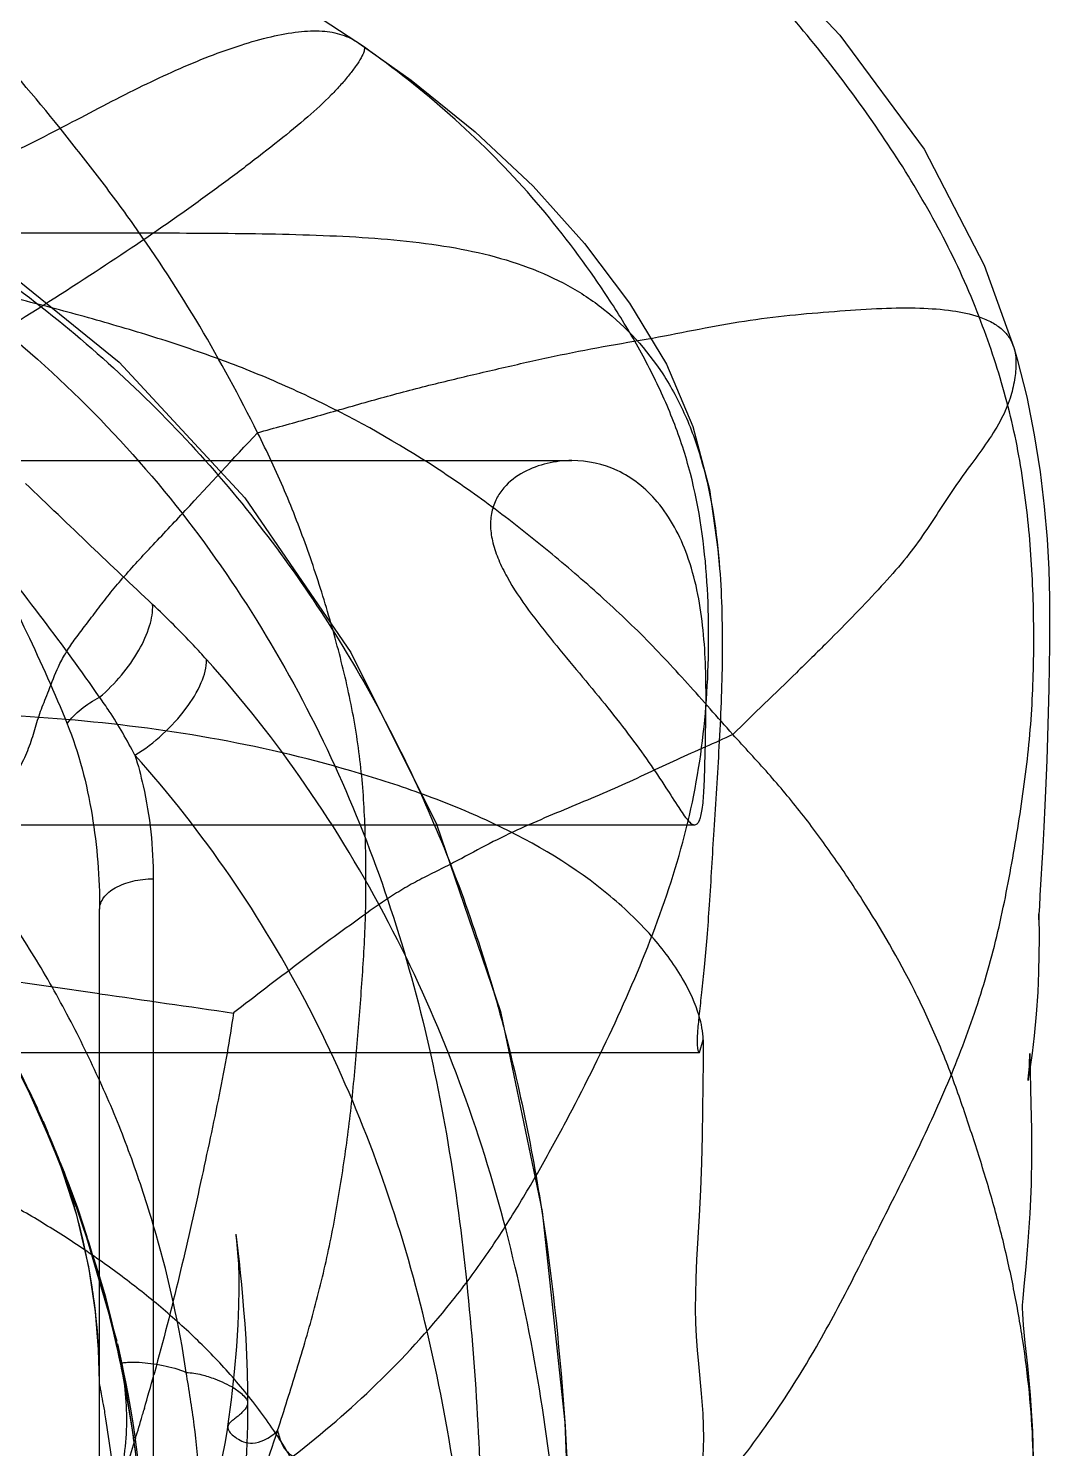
# Model space of a CAD drawing. Header units: millimetres. Extents: x 23075 to 24509, y -21593 to -20579.
# Drawn here: x 23394.85 to 23400.49, y -20906.01 to -20898.17 of the extents above; entities that cross this region are included whole.
import ezdxf

# ---------------------------------------------------------------- set-up
doc = ezdxf.new("R2010")
doc.units = ezdxf.units.MM
doc.header["$LTSCALE"] = 8
doc.layers.add('Cav-cor', color=30, linetype='Continuous')

# ---------------------------------------------------------------- blocks, each defined once
blk = doc.blocks.new('20160901.135302')
at = {"layer": 'Cav-cor', "color": 241}
for p, q in [((3.8735, 10.3008), (3.5498, 10.5133)), ((3.841, 10.3253), (3.8429, 10.324)), ((3.8429, 10.324), (3.8735, 10.3008)), ((-5.5275, 9.2763), (2.5054, 9.2763)), ((7.4589, 8.6437), (7.4591, 8.6433)), ((-5.1255, 8.0201), (5.0193, 8.0201)), ((-5.1255, 6.0101), (5.6971, 6.0101)), ((2.7082, 5.713), (2.7082, 0.2082)), ((2.412, -5.3279), (2.412, 5.5444)), ((7.597, 5.5193), (7.5979, 5.3815)), ((2.412, 5.0786), (1.7919, 5.1674)), ((5.7238, 4.7538), (5.7442, 4.8239)), ((-5.5275, 4.7538), (5.7238, 4.7538)), ((7.547, 4.7309), (7.5533, 4.4687)), ((2.0261, 4.5255), (1.9694, 4.6426)), ((7.5488, 4.6757), (7.539, 4.6095)), ((2.0214, 4.5461), (2.0522, 4.4802)), ((2.079, 4.4099), (2.0261, 4.5255)), ((2.0522, 4.4802), (2.0684, 4.4448)), ((2.1187, 4.3258), (2.0754, 4.4237)), ((2.126, 4.3017), (2.079, 4.4099)), ((2.114, 4.3417), (2.0906, 4.3938)), ((2.0998, 4.3743), (2.1267, 4.3124)), ((2.1231, 4.3203), (2.1186, 4.3305)), ((2.1238, 4.3192), (2.1189, 4.3306)), ((2.1207, 4.3261), (2.1231, 4.3203)), ((2.124, 4.3178), (2.1231, 4.3203)), ((2.1287, 4.3076), (2.1238, 4.3192)), ((2.1261, 4.3139), (2.1239, 4.3189)), ((2.1272, 4.3106), (2.1243, 4.3172)), ((2.2328, 4.05), (2.1248, 4.3159)), ((2.1707, 4.1953), (2.126, 4.3017)), ((2.1303, 4.3035), (2.1285, 4.3077)), ((2.1348, 4.2928), (2.1303, 4.3035)), ((2.1426, 4.2743), (2.1348, 4.2928)), ((2.1392, 4.2822), (2.1893, 4.1574)), ((2.1498, 4.2572), (2.1426, 4.2743)), ((2.2117, 4.093), (2.1707, 4.1953)), ((2.2003, 4.1351), (2.1711, 4.205)), ((2.2859, 3.8573), (2.1888, 4.157)), ((2.2484, 3.9962), (2.2117, 4.093)), ((2.2837, 3.8983), (2.2484, 3.9962)), ((2.3158, 3.8071), (2.2682, 3.951)), ((2.3518, 3.5716), (2.2859, 3.8573)), ((2.3071, 3.8391), (2.2884, 3.8937)), ((2.305, 3.8527), (2.5071, 3.1606)), ((2.3483, 3.7139), (2.305, 3.8527)), ((3.165, 3.751), (3.1756, 3.6591)), ((3.1797, 3.6145), (3.1795, 3.6201)), ((3.1809, 3.5809), (3.1797, 3.6145)), ((2.3892, 3.3239), (2.3518, 3.5716)), ((2.4192, 3.4956), (2.393, 3.5779)), ((2.412, 3.503), (2.3973, 3.5534)), ((2.4327, 3.4305), (2.412, 3.503)), ((2.4475, 3.3774), (2.4327, 3.4305)), ((2.4068, 3.1147), (2.3892, 3.3239)), ((2.4907, 3.2057), (2.4784, 3.2572)), ((2.5038, 3.149), (2.4907, 3.2057)), ((2.5179, 3.1039), (2.4942, 3.2086)), ((2.5175, 3.0869), (2.5038, 3.149)), ((2.5105, 3.1457), (2.5345, 3.0355)), ((2.412, 2.9362), (2.4068, 3.1147)), ((2.411, 3.0079), (2.408, 3.0911)), ((2.412, 2.9245), (2.4088, 3.074)), ((2.5313, 3.0386), (2.5179, 3.1039)), ((2.412, 2.9242), (2.411, 3.0079)), ((2.5306, 3.025), (2.5308, 3.03)), ((2.5473, 2.9416), (2.5306, 3.025)), ((2.5308, 3.0243), (2.5306, 3.025)), ((2.5308, 3.03), (2.534, 3.0343)), ((2.5725, 2.8029), (2.5308, 3.03)), ((2.5556, 2.9095), (2.5313, 3.0386)), ((2.5344, 3.036), (2.5313, 3.0386)), ((2.534, 3.0343), (2.5345, 3.0355)), ((2.534, 3.0343), (2.6, 2.6262)), ((2.5345, 3.0355), (2.5344, 3.036)), ((2.5344, 3.036), (2.5446, 2.9879)), ((2.7145, 2.9858), (2.7117, 2.9757)), ((2.5871, 2.7222), (2.5556, 2.9095)), ((3.1205, 2.6907), (3.1409, 2.8379)), ((2.6592, 2.7902), (2.6563, 2.7801)), ((2.6128, 2.5387), (2.5871, 2.7222)), ((2.6098, 2.6238), (2.6047, 2.6068))]:
    blk.add_line(p, q, dxfattribs=at)
for points in [[(4.7598, 11.8929), (5.3564, 11.4701), (5.9445, 10.9546), (6.4992, 10.3667), (6.9636, 9.7375), (7.2947, 9.0976), (7.4589, 8.6437)], [(-3.62, 11.0081), (-2.6033, 10.8988), (-1.4249, 10.6473), (-0.2822, 10.2697), (0.7779, 9.7846), (1.7143, 9.214), (2.5206, 8.5624), (3.2135, 7.8145), (3.7991, 6.9616), (4.2721, 6.0131), (4.6247, 4.9801), (4.8554, 3.8758), (4.9803, 2.7121), (5.0221, 1.6017)], [(3.8429, 10.324), (4.1315, 10.119), (4.4855, 9.8345), (4.8054, 9.5338), (5.0897, 9.218), (5.338, 8.8891), (5.5407, 8.5512), (5.6877, 8.2081), (5.7784, 7.8609), (5.8256, 7.5292), (5.8346, 7.4247)], [(7.4591, 8.6433), (7.478, 8.5791), (7.5299, 8.3721), (7.5715, 8.1629), (7.6038, 7.9583), (7.6271, 7.7662), (7.6427, 7.5872), (7.6519, 7.4183), (7.6559, 7.2605), (7.6564, 7.1211), (7.6554, 7.0025), (7.6515, 6.7607)], [(7.6515, 6.7607), (7.6485, 6.6291), (7.6447, 6.4966), (7.6403, 6.3663), (7.6354, 6.2394), (7.63, 6.1166), (7.6243, 5.999), (7.6185, 5.8884), (7.603, 5.621)], [(7.603, 5.621), (7.5998, 5.5604), (7.5977, 5.5171), (7.5967, 5.4924), (7.5965, 5.4865)], [(7.5965, 5.4865), (7.5968, 5.5002), (7.597, 5.5137)], [(7.597, 5.5137), (7.597, 5.52), (7.597, 5.5193)], [(7.5979, 5.3815), (7.5975, 5.2949), (7.5956, 5.1967), (7.5911, 5.0862), (7.583, 4.9652), (7.5714, 4.8468), (7.5593, 4.7496), (7.5488, 4.6757)], [(5.7436, 4.8239), (5.7434, 4.7069), (5.7426, 4.5742), (5.7411, 4.4377), (5.7385, 4.2942), (5.7344, 4.1457), (5.7286, 3.9969), (5.7213, 3.853)], [(1.9125, 4.762), (1.98, 4.629), (2.0468, 4.4882), (2.1117, 4.3442), (2.1745, 4.1961)], [(7.539, 4.6095), (7.5376, 4.5997), (7.5383, 4.6061), (7.5419, 4.6409), (7.5446, 4.676), (7.5461, 4.7057), (7.5467, 4.7312), (7.5468, 4.7396)], [(7.5468, 4.7396), (7.5468, 4.7485), (7.547, 4.7309)], [(7.5533, 4.4687), (7.5556, 4.3318), (7.5562, 4.1832)], [(7.5562, 4.1832), (7.5538, 4.0262), (7.5473, 3.866), (7.537, 3.7103), (7.5248, 3.5717), (7.5142, 3.4638), (7.5078, 3.396), (7.5051, 3.3602), (7.5047, 3.3526), (7.5048, 3.3456), (7.5061, 3.312), (7.5108, 3.2495), (7.5203, 3.1522), (7.5337, 3.0247), (7.549, 2.8634), (7.5626, 2.6648), (7.5679, 2.4384), (7.5591, 2.1983), (7.5318, 1.95), (7.4841, 1.6992)], [(2.2682, 3.951), (2.2466, 4.0105), (2.2209, 4.078)], [(2.2328, 4.05), (2.2897, 3.8971), (2.3423, 3.738)], [(5.7213, 3.853), (5.7075, 3.6096), (5.703, 3.5092), (5.7008, 3.4204), (5.7006, 3.34), (5.7025, 3.2626), (5.7062, 3.1864), (5.7115, 3.1109), (5.7181, 3.0353), (5.7337, 2.8732)], [(2.393, 3.5779), (2.3418, 3.731), (2.3158, 3.8071)], [(2.3973, 3.5534), (2.3852, 3.5945), (2.3728, 3.6355), (2.3601, 3.6765), (2.3483, 3.7139)], [(3.1821, 3.5715), (3.1816, 3.5779), (3.1803, 3.5958), (3.1777, 3.6267), (3.1735, 3.6716), (3.1691, 3.7145), (3.1658, 3.7442)], [(3.1756, 3.6591), (3.1819, 3.6015), (3.1883, 3.5385), (3.1946, 3.4733), (3.2009, 3.4059), (3.2071, 3.3343), (3.2132, 3.2568), (3.2188, 3.1732), (3.2236, 3.0841), (3.2272, 2.99), (3.2291, 2.8919), (3.2294, 2.8203)], [(3.1795, 3.6201), (3.1808, 3.5938), (3.1818, 3.5765), (3.182, 3.572)], [(3.1409, 2.8379), (3.1574, 2.9914), (3.1692, 3.1317), (3.1767, 3.2525), (3.1808, 3.3567), (3.1824, 3.4477), (3.1821, 3.5239), (3.1809, 3.5809)], [(2.4942, 3.2086), (2.4701, 3.3087), (2.4456, 3.4039), (2.4192, 3.4956)], [(2.4322, 3.4367), (2.4371, 3.4189), (2.4483, 3.3772)], [(2.4625, 3.3208), (2.455, 3.3496), (2.4519, 3.3612), (2.4475, 3.3774)], [(2.4784, 3.2572), (2.4688, 3.296), (2.4625, 3.3208)], [(2.5446, 2.9879), (2.5551, 2.9363), (2.5679, 2.8704), (2.5811, 2.7967), (2.5934, 2.7215), (2.6045, 2.6477), (2.6143, 2.5772), (2.6234, 2.5059)], [(5.7337, 2.8732), (5.742, 2.7624), (5.7459, 2.6258), (5.7404, 2.4717), (5.7225, 2.3089), (5.7142, 2.2573)], [(3.2294, 2.8203), (3.2281, 2.6939), (3.2238, 2.5507), (3.2161, 2.4075), (3.2052, 2.2681), (3.1921, 2.137), (3.1781, 2.0171), (3.1637, 1.9069), (3.1486, 1.801), (3.132, 1.6942), (3.1134, 1.5847), (3.0933, 1.4768), (3.0724, 1.3726), (3.0516, 1.2743), (3.0319, 1.1831), (2.9699, 0.9031)], [(2.6187, 1.0717), (2.6682, 1.1875), (2.7188, 1.3145), (2.7676, 1.4455), (2.8138, 1.5778), (2.8573, 1.7084), (2.899, 1.8373), (2.9386, 1.9624), (2.9756, 2.0824), (3.0086, 2.194), (3.0366, 2.2938), (3.0585, 2.3783), (3.0761, 2.4529), (3.0912, 2.5243), (3.1048, 2.5966), (3.1176, 2.6721), (3.1205, 2.6907)]]:
    blk.add_lwpolyline(points, dxfattribs=at)
for centre, radius, start, end in [((53.7346, 358.3498), 356.9798, 261.73401, 261.853898), ((-3.7803, 1.7841), 6.4253, 23.34897, 26.45711), ((-6.2132, 0.6828), 9.0952, 24.88917, 25.3429), ((-5.8284, 0.8472), 8.677, 23.92887, 24.97362), ((-3.3695, 1.945), 5.9841, 23.49272, 23.87021), ((-1.1055, 2.9242), 3.5175, 0.00012, 23.42258), ((-1.0954, 2.9285), 3.5065, 23.16004, 23.38538), ((-1.1103, 2.9224), 3.5226, 16.15278, 23.15544), ((-7.5806, 0.1622), 10.557, 22.60805, 22.82343), ((-5.4899, 1.0266), 8.2947, 22.01089, 22.6479), ((-1.1007, 2.9253), 3.5125, 14.96907, 15.96924), ((-5.1737, 1.3496), 7.887, 14.89699, 15.88661), ((-1.1011, 2.9249), 3.513, 7.40309, 8.37595), ((-3.0011, 1.925), 5.6396, 13.1477, 14.92263), ((-1.1111, 2.9237), 3.5231, 2.44114, 7.06027), ((-3.8873, 1.7222), 6.5487, 12.2354, 13.11167), ((-1.1022, 2.9241), 3.5142, 0.00098, 2.44132), ((-5.5906, 1.3485), 8.2925, 12.11043, 12.26426), ((-6.5693, 1.1395), 9.2932, 11.70162, 12.10451), ((-3.4707, 1.7811), 6.1289, 10.71087, 11.7034), ((-3.5871, 1.759), 6.2474, 10.23687, 10.7117), ((-11.3447, 6.8519), 14.581, 343.8256, 344.58335), ((-3.7305, 1.7332), 6.3931, 9.73479, 10.23636), ((-4.1972, 1.6556), 6.8662, 8.12667, 9.6189), ((-10.7449, 6.6778), 13.9565, 343.11372, 343.65167), ((-10.9391, 6.7351), 14.159, 343.65065, 343.78013), ((-9.7219, 6.3626), 12.886, 340.35674, 343.05459)]:
    blk.add_arc(centre, radius, start, end, dxfattribs=at)
for points, knots in [([(7.2674, 8.8134), (7.2099, 8.9631), (7.0767, 9.2547), (6.8343, 9.6689), (6.5617, 10.063), (6.264, 10.439), (5.9438, 10.7963), (5.5987, 11.1295), (5.2336, 11.4407), (4.8551, 11.7353), (4.4643, 12.0133), (4.0633, 12.2764), (3.6606, 12.5366), (3.2583, 12.7975), (2.8527, 13.0533), (2.3022, 13.3788), (1.8712, 13.5899), (1.583, 13.7279)], [0, 0, 0, 0, 0.062733, 0.125018, 0.187474, 0.25, 0.312472, 0.374947, 0.437474, 0.499982, 0.562477, 0.624989, 0.687503, 0.750001, 0.812519, 0.875012, 1, 1, 1, 1]), ([(3.2841, 8.174), (3.1838, 8.3731), (2.9731, 8.7665), (2.6681, 9.2338), (2.4018, 9.5916), (2.1261, 9.942), (1.7661, 10.3683), (1.3601, 10.7529), (1.0035, 11.0209), (0.7214, 11.2012), (0.427, 11.3601), (0.1306, 11.5148), (-0.1654, 11.6709), (-0.3637, 11.7734), (-0.4641, 11.823)], [0, 0, 0, 0, 0.124976, 0.249953, 0.312425, 0.37494, 0.499942, 0.624896, 0.687385, 0.749827, 0.812346, 0.874881, 0.937249, 1, 1, 1, 1]), ([(-3.62, 10.7859), (-2.9976, 10.7479), (-2.07, 10.6028), (-0.8827, 10.2518), (-0.0303, 9.9175), (0.7766, 9.5131), (1.5251, 9.0375), (2.1975, 8.4876), (2.7784, 7.8684), (3.2631, 7.1944), (3.6576, 6.4819), (3.9665, 5.7415), (4.195, 4.982), (4.3523, 4.211), (4.4503, 3.4342), (4.508, 2.6556), (4.5254, 2.1358), (4.5289, 1.876)], [0, 0, 0, 0, 0.137873, 0.206089, 0.273541, 0.340033, 0.405353, 0.469232, 0.531573, 0.592516, 0.652326, 0.711262, 0.769555, 0.827426, 0.885045, 0.942555, 1, 1, 1, 1]), ([(0.9698, 9.2735), (1.1157, 9.3435), (1.4076, 9.4791), (1.7723, 9.6437), (2.0555, 9.7813), (2.3227, 9.9201), (2.6378, 10.0873), (2.95, 10.2278), (3.1885, 10.3132), (3.3526, 10.3599), (3.5024, 10.3883), (3.6347, 10.3948), (3.7484, 10.3753), (3.813, 10.3441), (3.841, 10.3253)], [0, 0, 0, 0, 0.155421, 0.308993, 0.384164, 0.457731, 0.598095, 0.726665, 0.786018, 0.841158, 0.890332, 0.932184, 0.967674, 1, 1, 1, 1]), ([(3.8735, 10.3008), (3.8763, 10.2938), (3.8707, 10.272), (3.8542, 10.239), (3.8263, 10.1956), (3.7892, 10.1461), (3.7433, 10.092), (3.6684, 10.013), (3.555, 9.9094), (3.3966, 9.7797), (3.2162, 9.6397), (3.0195, 9.4932), (2.7341, 9.2897), (2.3404, 9.0266), (1.8303, 8.7035), (1.3787, 8.422), (1.0146, 8.1828), (0.8336, 8.0576), (0.7452, 7.9934)], [0, 0, 0, 0, 0.005832, 0.015674, 0.028966, 0.04498, 0.063215, 0.083219, 0.128357, 0.180836, 0.240026, 0.303368, 0.368769, 0.508576, 0.666167, 0.831403, 0.916351, 1, 1, 1, 1]), ([(3.0172, 2.1999), (3.1871, 2.3096), (3.5185, 2.5433), (3.9776, 2.944), (4.3191, 3.3213), (4.5596, 3.6491), (4.7243, 3.9055), (4.8771, 4.1693), (5.0704, 4.5275), (5.2952, 4.984), (5.5278, 5.5475), (5.7001, 6.1332), (5.765, 6.6387), (5.7772, 7.0457), (5.7658, 7.4512), (5.7104, 7.8545), (5.5854, 8.2386), (5.4601, 8.5143), (5.3113, 8.7782), (5.0914, 9.1148), (4.7824, 9.5111), (4.3543, 9.9359), (4.0377, 10.1846), (3.8735, 10.3008)], [0, 0, 0, 0, 0.062494, 0.125057, 0.187881, 0.219231, 0.250566, 0.281951, 0.313393, 0.376301, 0.439045, 0.501552, 0.564307, 0.595813, 0.627283, 0.68961, 0.720637, 0.751779, 0.783013, 0.814149, 0.875902, 0.937855, 1, 1, 1, 1]), ([(0.6927, 9.7543), (1.0876, 9.5522), (1.8404, 9.1016), (2.8267, 8.2603), (3.6136, 7.2796), (4.2061, 6.2106), (4.6177, 5.0861), (4.8654, 3.9314), (4.9904, 2.7665), (5.017, 1.9883), (5.0222, 1.5996)], [0, 0, 0, 0, 0.136032, 0.267909, 0.395437, 0.519506, 0.641146, 0.761316, 0.880783, 1, 1, 1, 1]), ([(0.9698, 9.2735), (1.0979, 9.2738), (1.6098, 9.2751), (2.1216, 9.2763), (2.5054, 9.2763)], [0, 0, 0, 0, 0.250329, 1, 1, 1, 1]), ([(2.5054, 9.2763), (2.711, 9.2763), (3.116, 9.276), (3.7088, 9.265), (4.2654, 9.2243), (4.697, 9.1283), (4.9987, 8.9924), (5.2676, 8.8157), (5.4916, 8.5678), (5.6533, 8.2674), (5.7781, 7.9111), (5.8198, 7.6219), (5.8348, 7.4247)], [0, 0, 0, 0, 0.1408, 0.277428, 0.405913, 0.522774, 0.577686, 0.63168, 0.742341, 0.801676, 0.864546, 1, 1, 1, 1]), ([(5.9069, 6.5094), (5.8238, 6.6029), (5.6591, 6.7916), (5.4024, 7.0664), (5.1262, 7.3223), (4.8383, 7.5651), (4.5406, 7.7966), (4.1258, 8.0813), (3.6844, 8.3253), (3.2235, 8.526), (2.869, 8.6536), (2.5091, 8.7642), (2.1463, 8.865), (1.781, 8.9566), (1.2916, 9.0683), (0.9241, 9.1496), (0.6798, 9.2063)], [0, 0, 0, 0, 0.062284, 0.124737, 0.187149, 0.249653, 0.31224, 0.374869, 0.500059, 0.562585, 0.625068, 0.687566, 0.750055, 0.812564, 0.875099, 1, 1, 1, 1]), ([(3.2841, 8.174), (3.3777, 8.1995), (3.5642, 8.2509), (3.8434, 8.3317), (4.124, 8.4095), (4.4053, 8.4787), (4.6824, 8.543), (4.9546, 8.604), (5.2256, 8.6562), (5.4932, 8.6995), (5.7515, 8.7528), (6.0032, 8.7969), (6.2519, 8.8266), (6.4943, 8.8456), (6.723, 8.8612), (6.9307, 8.8643), (7.1108, 8.8518), (7.2198, 8.8297), (7.2674, 8.8134)], [0, 0, 0, 0, 0.071641, 0.142843, 0.214657, 0.28657, 0.356771, 0.424709, 0.492546, 0.56051, 0.624831, 0.687279, 0.749138, 0.809658, 0.866847, 0.918407, 0.962849, 1, 1, 1, 1]), ([(5.7348, 2.2318), (5.8263, 2.3467), (5.9642, 2.5186), (6.1364, 2.7568), (6.2979, 3.0025), (6.4802, 3.3218), (6.677, 3.7163), (6.8772, 4.1091), (7.0662, 4.5076), (7.2302, 4.9172), (7.3581, 5.3396), (7.4316, 5.6997), (7.4808, 5.9895), (7.5141, 6.2076), (7.541, 6.4264), (7.5652, 6.7192), (7.5736, 7.0867), (7.5566, 7.5274), (7.5159, 7.8932), (7.4619, 8.1827), (7.3907, 8.4678), (7.3199, 8.6767), (7.2674, 8.8134)], [0, 0, 0, 0, 0.062466, 0.093734, 0.124987, 0.187481, 0.250007, 0.312487, 0.375048, 0.437573, 0.499989, 0.562486, 0.593776, 0.625051, 0.656299, 0.687536, 0.750024, 0.812506, 0.87505, 0.906366, 0.937722, 1, 1, 1, 1]), ([(7.2674, 8.8134), (7.2919, 8.8048), (7.3369, 8.7857), (7.3947, 8.747), (7.4364, 8.6992), (7.4532, 8.6623), (7.4589, 8.6437)], [0, 0, 0, 0, 0.29322, 0.549326, 0.779351, 1, 1, 1, 1]), ([(7.4591, 8.6433), (7.4674, 8.6164), (7.4742, 8.5563), (7.464, 8.4622), (7.4398, 8.3584), (7.37, 8.1971), (7.2525, 8.0407), (7.1312, 7.8731), (7.0437, 7.7385), (6.9546, 7.6019), (6.8502, 7.4629), (6.7243, 7.3212), (6.5821, 7.171), (6.4252, 7.0126), (6.1989, 6.7907), (6.0247, 6.6221), (5.9069, 6.5094)], [0, 0, 0, 0, 0.031298, 0.065986, 0.104789, 0.149087, 0.259988, 0.320406, 0.378906, 0.438042, 0.501424, 0.571634, 0.648254, 0.730953, 0.81905, 1, 1, 1, 1]), ([(1.6838, 5.829), (1.7141, 5.8758), (1.7695, 5.9681), (1.8491, 6.1018), (1.9208, 6.2252), (1.9798, 6.3388), (2.0195, 6.4284), (2.0432, 6.4975), (2.0583, 6.5488), (2.0733, 6.5996), (2.0909, 6.6491), (2.1113, 6.6993), (2.1423, 6.7772), (2.1736, 6.8656), (2.2229, 6.9573), (2.2731, 7.0307), (2.3306, 7.1069), (2.3922, 7.1879), (2.4579, 7.2731), (2.557, 7.3941), (2.702, 7.5498), (2.956, 7.8191), (3.15, 8.0317), (3.2841, 8.174)], [0, 0, 0, 0, 0.058197, 0.112469, 0.162569, 0.20737, 0.246208, 0.264839, 0.28358, 0.302106, 0.320134, 0.338499, 0.358681, 0.407788, 0.436253, 0.467226, 0.500588, 0.536036, 0.573493, 0.613078, 0.699343, 0.795712, 1, 1, 1, 1]), ([(3.3947, 2.6679), (3.4306, 2.7799), (3.5018, 3.0044), (3.6018, 3.3433), (3.6847, 3.6872), (3.7457, 4.0355), (3.7955, 4.3855), (3.8302, 4.7374), (3.8574, 5.0897), (3.8809, 5.4425), (3.8845, 5.796), (3.8753, 6.0906), (3.856, 6.3254), (3.825, 6.559), (3.7659, 6.8478), (3.6728, 7.1888), (3.5644, 7.5253), (3.4371, 7.8552), (3.3369, 8.0686), (3.2841, 8.174)], [0, 0, 0, 0, 0.06241, 0.124966, 0.187423, 0.249989, 0.312471, 0.374982, 0.437525, 0.500001, 0.562512, 0.625038, 0.656272, 0.687501, 0.750003, 0.8125, 0.875002, 0.937482, 1, 1, 1, 1]), ([(5.0193, 8.0201), (4.9735, 8.0201), (4.8814, 8.0096), (4.75, 7.9618), (4.6547, 7.8896), (4.5995, 7.8098), (4.5737, 7.7361), (4.5669, 7.6522), (4.5813, 7.5619), (4.614, 7.4692), (4.6768, 7.3432), (4.7794, 7.1921), (4.9171, 7.0182), (5.0599, 6.8476), (5.1992, 6.6799), (5.3282, 6.5165), (5.4407, 6.3623), (5.532, 6.2257), (5.6009, 6.1174), (5.646, 6.0485), (5.6766, 6.017), (5.6911, 6.0101), (5.6971, 6.0101)], [0, 0, 0, 0, 0.051608, 0.103523, 0.15602, 0.18319, 0.211867, 0.242993, 0.277086, 0.314188, 0.353394, 0.435423, 0.519442, 0.603508, 0.686077, 0.765216, 0.83812, 0.901116, 0.950357, 0.983112, 0.993236, 1, 1, 1, 1]), ([(5.6971, 6.0101), (5.7019, 6.0101), (5.7133, 6.0154), (5.7241, 6.0339), (5.7329, 6.0611), (5.7397, 6.0985), (5.7449, 6.1455), (5.7504, 6.2264), (5.754, 6.3478), (5.7575, 6.5137), (5.7619, 6.7709), (5.7527, 7.1052), (5.6795, 7.4838), (5.5402, 7.7503), (5.3915, 7.8957), (5.238, 7.9909), (5.1049, 8.0201), (5.0193, 8.0201)], [0, 0, 0, 0, 0.006093, 0.014358, 0.026194, 0.042027, 0.061879, 0.085611, 0.143848, 0.214316, 0.293998, 0.46689, 0.633503, 0.774585, 0.835755, 0.89261, 1, 1, 1, 1]), ([(2.7045, 7.2258), (2.59, 7.3332), (2.3561, 7.5561), (2.1226, 7.7792), (2.0029, 7.8942)], [0, 0, 0, 0, 0.486072, 1, 1, 1, 1]), ([(1.7575, 7.5866), (1.8432, 7.4153), (2.009, 7.0792), (2.1643, 6.7379), (2.2329, 6.568)], [0, 0, 0, 0, 0.511041, 1, 1, 1, 1]), ([(2.412, 6.7141), (2.3125, 6.859), (2.0966, 7.1517), (1.8734, 7.4387), (1.7575, 7.5866)], [0, 0, 0, 0, 0.48333, 1, 1, 1, 1]), ([(5.8348, 7.4247), (5.8472, 7.2606), (5.854, 6.9324), (5.8337, 6.4509), (5.8023, 5.997), (5.7833, 5.6452), (5.7647, 5.3935), (5.7502, 5.2324), (5.7359, 5.0927), (5.7229, 4.976), (5.7143, 4.8939), (5.7109, 4.8404), (5.7103, 4.8104), (5.7114, 4.7859), (5.7137, 4.769), (5.7183, 4.7538), (5.7238, 4.7538)], [0, 0, 0, 0, 0.184226, 0.366987, 0.539556, 0.693694, 0.761528, 0.822129, 0.874778, 0.918788, 0.953573, 0.96734, 0.978633, 0.987461, 0.993864, 1, 1, 1, 1]), ([(2.4119, 6.7142), (2.4555, 6.7515), (2.5353, 6.8325), (2.6299, 6.9654), (2.6908, 7.0971), (2.7071, 7.1864), (2.7045, 7.2258)], [0, 0, 0, 0, 0.284439, 0.560844, 0.804631, 1, 1, 1, 1]), ([(3.0026, 6.9224), (2.9788, 6.9489), (2.8828, 7.0532), (2.782, 7.1532), (2.7045, 7.2258)], [0, 0, 0, 0, 0.251258, 1, 1, 1, 1]), ([(2.6074, 6.3937), (2.6617, 6.4276), (2.7634, 6.5059), (2.8884, 6.6418), (2.9745, 6.7807), (3.0031, 6.8791), (3.0026, 6.9224)], [0, 0, 0, 0, 0.282204, 0.562684, 0.809299, 1, 1, 1, 1]), ([(5.0222, 0.5379), (5.0147, 1.0985), (4.9658, 2.222), (4.6808, 3.8991), (4.0604, 5.5183), (3.3959, 6.4851), (3.0026, 6.9224)], [0, 0, 0, 0, 0.245724, 0.492238, 0.742251, 1, 1, 1, 1]), ([(5.7436, 4.8239), (5.7436, 4.8688), (5.7204, 4.9834), (5.6319, 5.1745), (5.4677, 5.3999), (5.1354, 5.7198), (4.7026, 5.9766), (4.225, 6.1732), (3.7211, 6.3394), (3.0727, 6.494), (2.2787, 6.5977), (1.4794, 6.6375), (0.9465, 6.6623), (0.68, 6.6746)], [0, 0, 0, 0, 0.023584, 0.060413, 0.109869, 0.169085, 0.301571, 0.370648, 0.440222, 0.579929, 0.719899, 0.859945, 1, 1, 1, 1]), ([(2.233, 6.568), (2.2544, 6.5979), (2.3099, 6.6536), (2.3757, 6.6958), (2.4121, 6.7143)], [0, 0, 0, 0, 0.474378, 1, 1, 1, 1]), ([(2.6074, 6.3937), (2.5643, 6.477), (2.5015, 6.5857), (2.4305, 6.6888), (2.4121, 6.7143)], [0, 0, 0, 0, 0.74882, 1, 1, 1, 1]), ([(2.2329, 6.568), (2.2983, 6.4064), (2.3853, 6.0661), (2.412, 5.718), (2.412, 5.5444)], [0, 0, 0, 0, 0.501108, 1, 1, 1, 1]), ([(5.9069, 6.5094), (5.8576, 6.4844), (5.754, 6.4391), (5.5969, 6.3695), (5.4373, 6.2946), (5.2178, 6.1926), (4.9896, 6.0996), (4.7584, 6.001), (4.583, 5.9188), (4.4391, 5.8395), (4.3197, 5.7777), (4.226, 5.7316), (4.1318, 5.6828), (4.0088, 5.6095), (3.8616, 5.505), (3.6848, 5.3766), (3.5072, 5.2445), (3.3293, 5.1093), (3.2109, 5.0179), (3.1513, 4.972)], [0, 0, 0, 0, 0.052288, 0.106928, 0.162646, 0.219099, 0.335873, 0.395736, 0.456967, 0.519041, 0.551159, 0.584232, 0.617827, 0.651562, 0.719535, 0.78855, 0.858385, 0.928859, 1, 1, 1, 1]), ([(7.5633, 2.2979), (7.5717, 2.4909), (7.5596, 2.7818), (7.5106, 3.1653), (7.46, 3.4509), (7.3974, 3.7341), (7.32, 4.0136), (7.2326, 4.2901), (7.1407, 4.5651), (7.0349, 4.835), (6.8716, 5.1854), (6.6769, 5.52), (6.4616, 5.8407), (6.2904, 6.074), (6.104, 6.2961), (5.9727, 6.4379), (5.9069, 6.5094)], [0, 0, 0, 0, 0.124987, 0.187533, 0.250047, 0.312576, 0.375093, 0.437627, 0.500139, 0.562625, 0.625118, 0.750044, 0.812524, 0.874997, 0.937134, 1, 1, 1, 1]), ([(4.5306, 0.2524), (4.527, 0.5219), (4.5094, 1.0608), (4.4506, 1.8681), (4.3429, 2.6722), (4.1122, 3.7376), (3.6214, 5.0429), (2.9852, 5.9737), (2.6074, 6.3937)], [0, 0, 0, 0, 0.122893, 0.24583, 0.368947, 0.492521, 0.742401, 1, 1, 1, 1]), ([(2.6074, 6.3937), (2.6247, 6.3385), (2.6841, 6.1163), (2.7082, 5.8851), (2.7082, 5.713)], [0, 0, 0, 0, 0.251537, 1, 1, 1, 1]), ([(2.8901, 2.9887), (2.8525, 3.2455), (2.7673, 3.6271), (2.6289, 4.06), (2.539, 4.3038), (2.4399, 4.5439), (2.3014, 4.8377), (2.1484, 5.1244), (2.0127, 5.3459), (1.9073, 5.5098), (1.7981, 5.6712), (1.7221, 5.7766), (1.6838, 5.829)], [0, 0, 0, 0, 0.249873, 0.374883, 0.437393, 0.499902, 0.624922, 0.74994, 0.81245, 0.874971, 0.937482, 1, 1, 1, 1]), ([(2.412, 5.5444), (2.412, 5.567), (2.4326, 5.6175), (2.5019, 5.6701), (2.5974, 5.7043), (2.6701, 5.7126), (2.7082, 5.713)], [0, 0, 0, 0, 0.183247, 0.410803, 0.689861, 1, 1, 1, 1]), ([(3.1513, 4.972), (3.14, 4.8982), (3.1158, 4.7472), (3.0723, 4.5175), (3.0224, 4.2796), (2.95, 3.9454), (2.8524, 3.5119), (2.7631, 3.1626), (2.7145, 2.9858)], [0, 0, 0, 0, 0.110026, 0.225474, 0.344759, 0.468417, 0.729698, 1, 1, 1, 1]), ([(3.7717, 1.332), (3.7718, 1.4281), (3.7624, 1.6216), (3.7165, 1.9091), (3.6339, 2.1896), (3.5109, 2.4543), (3.358, 2.7), (3.1838, 2.9252), (2.9941, 3.1303), (2.7916, 3.317), (2.5786, 3.4891), (2.3565, 3.6494), (2.1264, 3.7984), (1.8102, 3.9823), (1.4008, 4.1906), (1.075, 4.3615), (0.9126, 4.4499)], [0, 0, 0, 0, 0.064264, 0.129174, 0.194144, 0.259039, 0.323626, 0.387142, 0.449082, 0.510137, 0.571009, 0.632024, 0.693105, 0.754125, 0.876413, 1, 1, 1, 1]), ([(2.3277, 3.7834), (2.3085, 3.8418), (2.2687, 3.96), (2.2239, 4.0765), (2.2002, 4.1353)], [0, 0, 0, 0, 0.49204, 1, 1, 1, 1]), ([(2.4121, 3.5086), (2.4051, 3.5332), (2.3785, 3.6252), (2.3496, 3.7167), (2.3277, 3.7834)], [0, 0, 0, 0, 0.26663, 1, 1, 1, 1]), ([(2.2297, -1.6213), (2.2649, -1.5304), (2.3302, -1.3459), (2.4517, -0.973), (2.5675, -0.5974), (2.6674, -0.2173), (2.7361, 0.0692), (2.798, 0.3573), (2.852, 0.6469), (2.9013, 0.9374), (2.9361, 1.2301), (2.9606, 1.5236), (2.9847, 1.9153), (2.9767, 2.3084), (2.9371, 2.6985), (2.9066, 2.8921), (2.8901, 2.9887)], [0, 0, 0, 0, 0.062055, 0.124658, 0.249852, 0.312398, 0.374971, 0.437529, 0.500087, 0.562664, 0.625209, 0.687766, 0.750288, 0.875181, 0.937604, 1, 1, 1, 1]), ([(2.5308, 3.0244), (2.5547, 2.909), (2.5737, 2.667), (2.5335, 2.428), (2.5006, 2.3104)], [0, 0, 0, 0, 0.491233, 1, 1, 1, 1]), ([(2.5313, 3.0386), (2.5313, 3.0389), (2.5328, 3.0399), (2.5357, 3.0407), (2.5421, 3.0422), (2.5575, 3.0447), (2.5878, 3.0467), (2.6359, 3.0449), (2.6963, 3.0388), (2.7838, 3.025), (2.8493, 3.0065), (2.8901, 2.9887)], [0, 0, 0, 0, 0.002843, 0.011238, 0.027937, 0.054472, 0.14022, 0.274846, 0.448649, 0.635798, 1, 1, 1, 1]), ([(2.8901, 2.9887), (2.9189, 2.9875), (2.9728, 2.9792), (3.0606, 2.9497), (3.1418, 2.913), (3.2024, 2.8687), (3.2295, 2.8351), (3.2294, 2.8203)], [0, 0, 0, 0, 0.219765, 0.412201, 0.707082, 0.887106, 1, 1, 1, 1]), ([(2.5006, 2.3104), (2.4934, 2.386), (2.4779, 2.5274), (2.4545, 2.6821), (2.4407, 2.774), (2.4318, 2.8199), (2.4245, 2.8602), (2.4183, 2.8914), (2.4148, 2.9106), (2.4135, 2.9153), (2.4119, 2.9253), (2.412, 2.9242)], [0, 0, 0, 0, 0.367246, 0.687504, 0.757094, 0.816079, 0.914185, 0.950751, 0.977849, 0.994413, 1, 1, 1, 1]), ([(3.2294, 2.8203), (3.2294, 2.8081), (3.2186, 2.79), (3.2008, 2.7706), (3.1848, 2.7546), (3.1667, 2.7388), (3.1467, 2.7249), (3.1283, 2.7108), (3.1215, 2.6972), (3.1205, 2.6907)], [0, 0, 0, 0, 0.210682, 0.333013, 0.463116, 0.601806, 0.750032, 0.88719, 1, 1, 1, 1]), ([(2.4916, 0.8232), (2.5855, 0.9669), (2.7675, 1.2582), (3.0085, 1.7135), (3.2226, 2.1821), (3.3425, 2.5043), (3.3947, 2.6679)], [0, 0, 0, 0, 0.249995, 0.499961, 0.74982, 1, 1, 1, 1]), ([(3.1205, 2.6907), (3.1198, 2.6857), (3.1205, 2.6746), (3.1295, 2.6584), (3.1469, 2.6421), (3.1722, 2.6225), (3.2091, 2.6032), (3.2619, 2.5954), (3.3302, 2.6142), (3.3724, 2.6469), (3.3947, 2.6679)], [0, 0, 0, 0, 0.045874, 0.095666, 0.162386, 0.258362, 0.382066, 0.532032, 0.725225, 1, 1, 1, 1]), ([(3.3947, 2.6679), (3.4002, 2.6431), (3.4121, 2.6007), (3.4439, 2.5491), (3.4865, 2.5218), (3.5328, 2.5107), (3.5805, 2.5055), (3.6415, 2.4968), (3.7094, 2.4808), (3.7767, 2.4781), (3.8317, 2.4762), (3.9105, 2.4697), (4.0407, 2.4492), (4.228, 2.4112), (4.4452, 2.3675), (4.6733, 2.3266), (4.8966, 2.2871), (5.0739, 2.2524), (5.2057, 2.2296), (5.2939, 2.2145), (5.3745, 2.1988), (5.4483, 2.1829), (5.5183, 2.1726), (5.6174, 2.1739), (5.6894, 2.2049), (5.7348, 2.2318)], [0, 0, 0, 0, 0.030979, 0.053204, 0.071887, 0.090872, 0.110648, 0.13031, 0.165802, 0.195147, 0.211929, 0.232769, 0.291245, 0.372141, 0.465189, 0.560772, 0.653978, 0.741025, 0.780415, 0.8167, 0.849901, 0.880278, 0.908484, 0.93575, 1, 1, 1, 1]), ([(2.5313, 0.3538), (2.6082, 0.7234), (2.666, 1.197), (2.6722, 1.7673), (2.6566, 2.1508), (2.6271, 2.4371), (2.6001, 2.6262)], [0, 0, 0, 0, 0.495922, 0.622502, 0.749069, 1, 1, 1, 1])]:
    blk.add_open_spline(points, degree=3, knots=knots, dxfattribs=at)

msp = doc.modelspace()

# ---------------------------------------------------------------- block references
at = {"layer": 'Cav-cor'}
msp.add_blockref('20160901.135302', (23392.8347, -20908.5737), dxfattribs=at)

doc.saveas('drawing.dxf')
